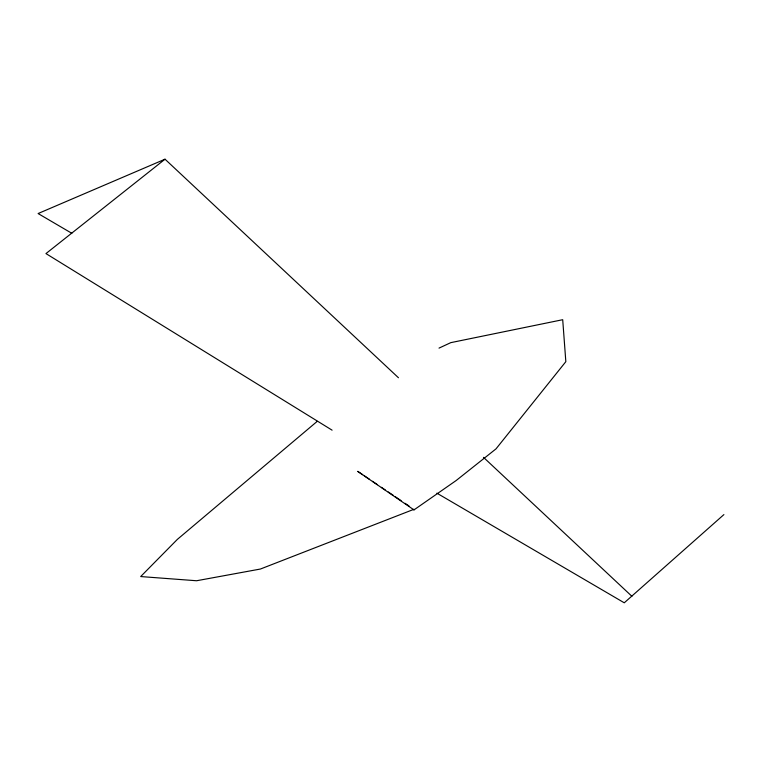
<?xml version="1.0" encoding="UTF-8"?>
<svg xmlns="http://www.w3.org/2000/svg" width="762" height="762" viewBox="0 0 762 762"><rect width="100%" height="100%" fill="white"/><g stroke="black" fill="none" stroke-linecap="round" stroke-linejoin="round"><path stroke-width="1.14" d="M436.883 493.166L624.259 602.799L723.9 514.598M317.211 421.357L177.394 539.353L140.684 576.558L196.567 580.749L260.413 569.033L413.937 509.302L413.985 509.902L456.152 480.536L496.014 448.866L565.833 361.664L562.708 319.707L450.799 342.643L439.017 348.11M398.459 377.752L165.021 159.201L45.958 253.584L332.089 430.168M165.021 159.201L38.1 213.541L71.828 233.305M362.626 474.678L357.702 471.354L413.985 509.902M364.607 476.012L369.541 479.346M372.494 481.336L377.428 484.67M381.381 487.328L385.324 489.995M388.287 491.995L393.221 495.319M395.192 496.653L401.117 500.644M405.06 503.311L409.003 505.968M483.508 457.362L631.898 596.294"/></g></svg>
